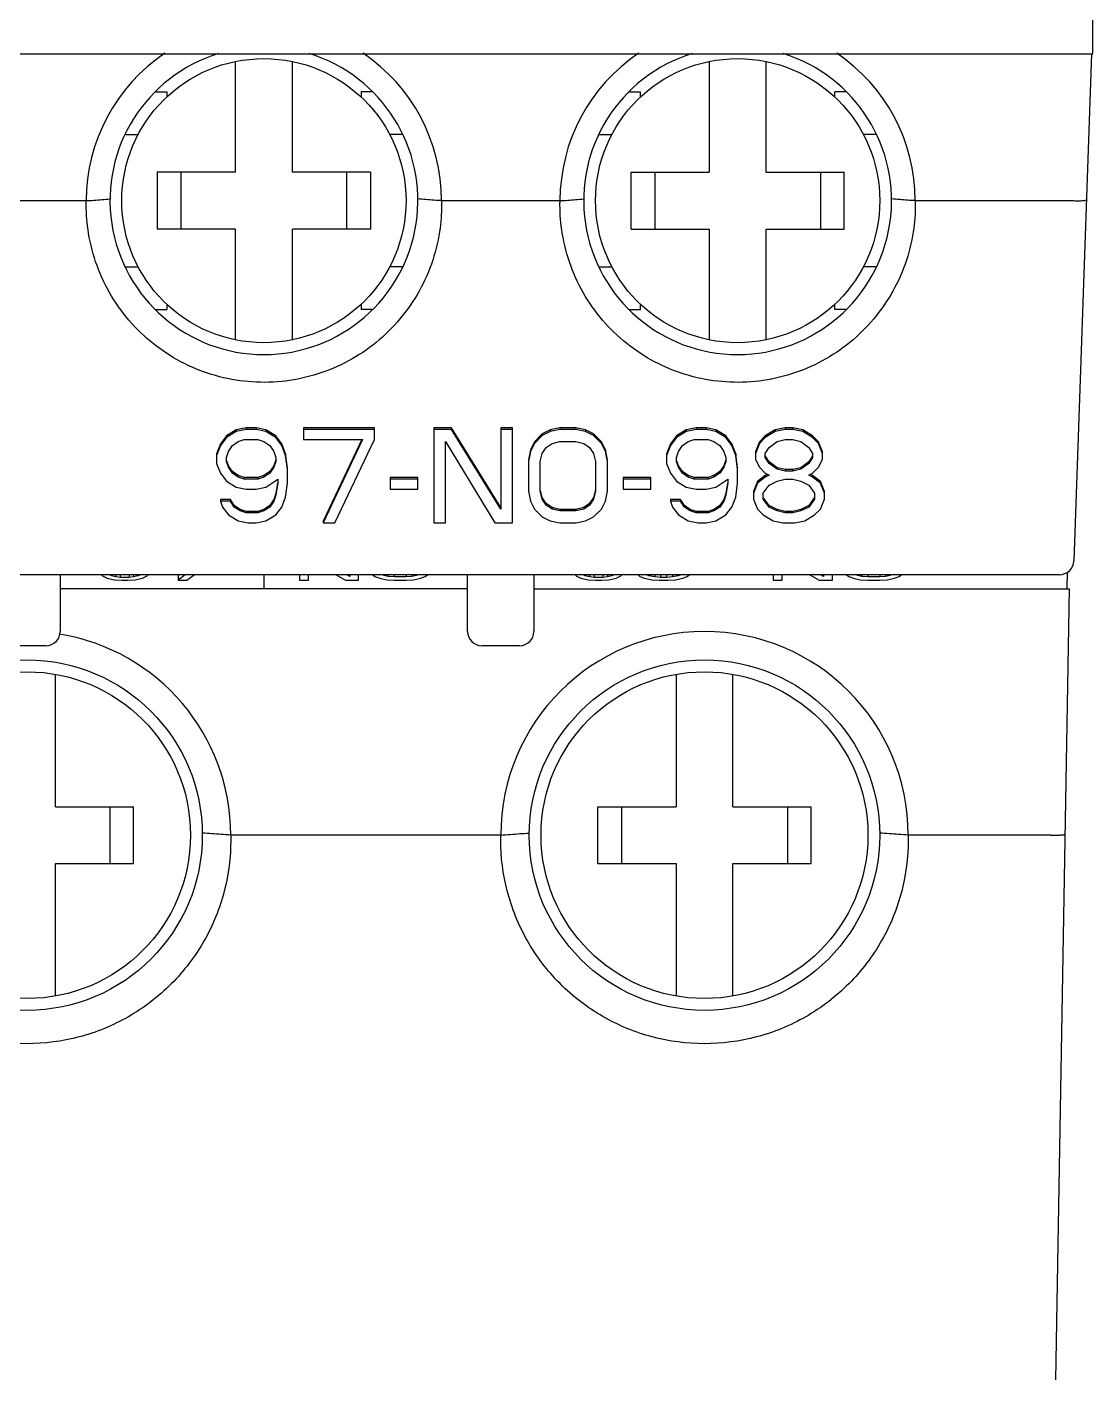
# Model space of a CAD drawing. Header units: inches. Extents: x 187 to 137830, y 99 to 66837.
# Drawn here: x 3845.87 to 3868.37, y 27130.01 to 27158.59 of the extents above; entities that cross this region are included whole.
import ezdxf

# ---------------------------------------------------------------- set-up
doc = ezdxf.new("R2010")
doc.units = ezdxf.units.IN
doc.header["$MEASUREMENT"] = 0

msp = doc.modelspace()

# ---------------------------------------------------------------- linework, layer by layer
at = {"color": 7, "linetype": 'Continuous'}
for p, q in [((3868.371, 27158.02), (3868.371, 27186.82)), ((3823.371, 27158.02), (3868.371, 27158.02)), ((3850.271, 27155.52), (3850.271, 27157.859)), ((3851.471, 27155.52), (3851.471, 27157.859)), ((3860.271, 27157.859), (3860.271, 27155.52)), ((3861.471, 27155.52), (3861.471, 27157.859)), ((3868.34, 27158.021), (3867.966, 27147.309)), ((3848.59, 27157.22), (3848.821, 27157.22)), ((3848.821, 27157.22), (3848.821, 27157.11)), ((3853.153, 27157.22), (3852.921, 27157.22)), ((3852.921, 27157.22), (3852.921, 27157.11)), ((3858.59, 27157.22), (3858.821, 27157.22)), ((3858.821, 27157.11), (3858.821, 27157.22)), ((3863.153, 27157.22), (3862.921, 27157.22)), ((3862.921, 27157.11), (3862.921, 27157.22)), ((3847.953, 27156.32), (3848.222, 27156.32)), ((3853.789, 27156.32), (3853.521, 27156.32)), ((3857.953, 27156.32), (3858.222, 27156.32)), ((3863.789, 27156.32), (3863.521, 27156.32)), ((3850.271, 27155.52), (3848.621, 27155.52)), ((3848.621, 27155.52), (3848.621, 27154.32)), ((3849.121, 27154.32), (3849.121, 27155.52)), ((3853.121, 27155.52), (3851.471, 27155.52)), ((3852.621, 27154.32), (3852.621, 27155.52)), ((3853.121, 27155.52), (3853.121, 27154.32)), ((3858.621, 27155.52), (3860.271, 27155.52)), ((3858.621, 27154.32), (3858.621, 27155.52)), ((3859.121, 27155.52), (3859.121, 27154.32)), ((3861.471, 27155.52), (3863.121, 27155.52)), ((3862.621, 27155.52), (3862.621, 27154.32)), ((3863.121, 27154.32), (3863.121, 27155.52)), ((3844.62, 27154.92), (3847.122, 27154.92)), ((3854.62, 27154.92), (3857.122, 27154.92)), ((3864.62, 27154.92), (3867.933, 27154.92)), ((3850.271, 27154.32), (3848.621, 27154.32)), ((3850.271, 27151.98), (3850.271, 27154.32)), ((3853.121, 27154.32), (3851.471, 27154.32)), ((3851.471, 27151.98), (3851.471, 27154.32)), ((3858.621, 27154.32), (3860.271, 27154.32)), ((3860.271, 27154.32), (3860.271, 27151.98)), ((3861.471, 27154.32), (3863.121, 27154.32)), ((3861.471, 27151.98), (3861.471, 27154.32)), ((3847.954, 27153.52), (3848.222, 27153.52)), ((3853.789, 27153.52), (3853.521, 27153.52)), ((3857.954, 27153.52), (3858.222, 27153.52)), ((3863.789, 27153.52), (3863.521, 27153.52)), ((3848.821, 27152.73), (3848.821, 27152.62)), ((3852.921, 27152.73), (3852.921, 27152.62)), ((3858.821, 27152.62), (3858.821, 27152.73)), ((3862.921, 27152.62), (3862.921, 27152.73)), ((3848.59, 27152.62), (3848.821, 27152.62)), ((3853.152, 27152.62), (3852.921, 27152.62)), ((3858.59, 27152.62), (3858.821, 27152.62)), ((3863.152, 27152.62), (3862.921, 27152.62)), ((3850.08, 27149.951), (3849.955, 27149.783)), ((3850.08, 27149.916), (3849.955, 27149.749)), ((3850.288, 27150.077), (3850.08, 27149.951)), ((3850.288, 27150.042), (3850.08, 27149.916)), ((3850.08, 27149.951), (3850.08, 27149.916)), ((3850.496, 27150.119), (3850.288, 27150.077)), ((3850.496, 27150.084), (3850.288, 27150.042)), ((3850.288, 27150.077), (3850.288, 27150.042)), ((3850.33, 27149.832), (3850.455, 27149.874)), ((3850.455, 27149.874), (3850.746, 27149.874)), ((3850.705, 27150.119), (3850.496, 27150.119)), ((3850.496, 27150.119), (3850.496, 27150.084)), ((3850.705, 27150.084), (3850.496, 27150.084)), ((3850.913, 27150.077), (3850.705, 27150.119)), ((3850.705, 27150.119), (3850.705, 27150.084)), ((3850.913, 27150.042), (3850.705, 27150.084)), ((3850.746, 27149.874), (3850.871, 27149.832)), ((3851.121, 27149.951), (3850.913, 27150.077)), ((3850.913, 27150.077), (3850.913, 27150.042)), ((3851.121, 27149.916), (3850.913, 27150.042)), ((3851.246, 27149.783), (3851.121, 27149.951)), ((3851.121, 27149.951), (3851.121, 27149.916)), ((3851.246, 27149.749), (3851.121, 27149.916)), ((3853.205, 27150.119), (3851.705, 27150.119)), ((3851.705, 27150.119), (3851.705, 27149.874)), ((3853.205, 27150.084), (3851.705, 27150.084)), ((3851.705, 27149.874), (3852.955, 27149.874)), ((3852.938, 27149.874), (3852.121, 27148.149)), ((3852.955, 27149.874), (3852.121, 27148.114)), ((3852.371, 27148.114), (3853.205, 27149.874)), ((3853.205, 27149.874), (3853.205, 27150.119)), ((3854.83, 27150.119), (3854.455, 27150.119)), ((3854.455, 27150.119), (3854.455, 27148.114)), ((3854.83, 27150.084), (3854.455, 27150.084)), ((3855.871, 27148.442), (3854.83, 27150.119)), ((3854.83, 27150.119), (3854.83, 27150.084)), ((3855.871, 27148.408), (3854.83, 27150.084)), ((3856.121, 27150.119), (3855.871, 27150.119)), ((3855.871, 27150.119), (3855.871, 27148.408)), ((3856.121, 27150.084), (3855.871, 27150.084)), ((3856.121, 27148.114), (3856.121, 27150.119)), ((3856.746, 27149.993), (3856.58, 27149.825)), ((3856.746, 27149.958), (3856.58, 27149.79)), ((3856.913, 27150.077), (3856.746, 27149.993)), ((3856.913, 27150.042), (3856.746, 27149.958)), ((3856.746, 27149.993), (3856.746, 27149.958)), ((3857.121, 27150.119), (3856.913, 27150.077)), ((3857.121, 27150.084), (3856.913, 27150.042)), ((3856.913, 27150.077), (3856.913, 27150.042)), ((3857.455, 27150.119), (3857.121, 27150.119)), ((3857.121, 27150.119), (3857.121, 27150.084)), ((3857.455, 27150.084), (3857.121, 27150.084)), ((3857.663, 27150.077), (3857.455, 27150.119)), ((3857.455, 27150.119), (3857.455, 27150.084)), ((3857.663, 27150.042), (3857.455, 27150.084)), ((3857.83, 27149.993), (3857.663, 27150.077)), ((3857.663, 27150.077), (3857.663, 27150.042)), ((3857.83, 27149.958), (3857.663, 27150.042)), ((3857.996, 27149.825), (3857.83, 27149.993)), ((3857.83, 27149.993), (3857.83, 27149.958)), ((3857.996, 27149.79), (3857.83, 27149.958)), ((3859.58, 27149.951), (3859.455, 27149.783)), ((3859.58, 27149.916), (3859.455, 27149.749)), ((3859.788, 27150.077), (3859.58, 27149.951)), ((3859.788, 27150.042), (3859.58, 27149.916)), ((3859.58, 27149.951), (3859.58, 27149.916)), ((3859.996, 27150.119), (3859.788, 27150.077)), ((3859.996, 27150.084), (3859.788, 27150.042)), ((3859.788, 27150.077), (3859.788, 27150.042)), ((3859.83, 27149.832), (3859.955, 27149.874)), ((3859.955, 27149.874), (3860.246, 27149.874)), ((3860.205, 27150.119), (3859.996, 27150.119)), ((3859.996, 27150.119), (3859.996, 27150.084)), ((3860.205, 27150.084), (3859.996, 27150.084)), ((3860.413, 27150.077), (3860.205, 27150.119)), ((3860.205, 27150.119), (3860.205, 27150.084)), ((3860.413, 27150.042), (3860.205, 27150.084)), ((3860.246, 27149.874), (3860.371, 27149.832)), ((3860.621, 27149.951), (3860.413, 27150.077)), ((3860.413, 27150.077), (3860.413, 27150.042)), ((3860.621, 27149.916), (3860.413, 27150.042)), ((3860.746, 27149.783), (3860.621, 27149.951)), ((3860.621, 27149.951), (3860.621, 27149.916)), ((3860.746, 27149.749), (3860.621, 27149.916)), ((3861.455, 27149.951), (3861.33, 27149.825)), ((3861.455, 27149.916), (3861.33, 27149.79)), ((3861.663, 27150.077), (3861.455, 27149.951)), ((3861.663, 27150.042), (3861.455, 27149.916)), ((3861.455, 27149.951), (3861.455, 27149.916)), ((3861.871, 27150.119), (3861.663, 27150.077)), ((3861.871, 27150.084), (3861.663, 27150.042)), ((3861.663, 27150.077), (3861.663, 27150.042)), ((3861.705, 27149.832), (3861.871, 27149.874)), ((3862.038, 27150.119), (3861.871, 27150.119)), ((3861.871, 27150.119), (3861.871, 27150.084)), ((3862.038, 27150.084), (3861.871, 27150.084)), ((3861.871, 27149.874), (3862.038, 27149.874)), ((3862.246, 27150.077), (3862.038, 27150.119)), ((3862.038, 27150.119), (3862.038, 27150.084)), ((3862.246, 27150.042), (3862.038, 27150.084)), ((3862.038, 27149.874), (3862.205, 27149.832)), ((3862.455, 27149.951), (3862.246, 27150.077)), ((3862.246, 27150.077), (3862.246, 27150.042)), ((3862.455, 27149.916), (3862.246, 27150.042)), ((3862.58, 27149.825), (3862.455, 27149.951)), ((3862.455, 27149.951), (3862.455, 27149.916)), ((3862.58, 27149.79), (3862.455, 27149.916)), ((3849.955, 27149.783), (3849.871, 27149.574)), ((3849.955, 27149.749), (3849.871, 27149.539)), ((3849.871, 27149.574), (3849.871, 27149.371)), ((3849.955, 27149.783), (3849.955, 27149.749)), ((3850.08, 27149.497), (3850.121, 27149.623)), ((3850.121, 27149.623), (3850.205, 27149.749)), ((3850.205, 27149.749), (3850.33, 27149.832)), ((3850.871, 27149.832), (3850.996, 27149.749)), ((3850.996, 27149.749), (3851.08, 27149.623)), ((3851.08, 27149.623), (3851.121, 27149.497)), ((3851.33, 27149.574), (3851.246, 27149.783)), ((3851.246, 27149.783), (3851.246, 27149.749)), ((3851.33, 27149.539), (3851.246, 27149.749)), ((3851.371, 27149.28), (3851.33, 27149.574)), ((3851.33, 27149.574), (3851.33, 27149.539)), ((3854.705, 27149.832), (3855.746, 27148.114)), ((3854.705, 27148.114), (3854.705, 27149.832)), ((3856.496, 27149.658), (3856.455, 27149.448)), ((3856.496, 27149.623), (3856.455, 27149.413)), ((3856.58, 27149.825), (3856.496, 27149.658)), ((3856.58, 27149.79), (3856.496, 27149.623)), ((3856.496, 27149.658), (3856.496, 27149.623)), ((3856.58, 27149.825), (3856.58, 27149.79)), ((3856.705, 27149.413), (3856.746, 27149.581)), ((3856.746, 27149.581), (3856.83, 27149.707)), ((3856.83, 27149.707), (3856.955, 27149.79)), ((3856.955, 27149.79), (3857.121, 27149.832)), ((3857.121, 27149.832), (3857.455, 27149.832)), ((3857.455, 27149.832), (3857.621, 27149.79)), ((3857.621, 27149.79), (3857.746, 27149.707)), ((3857.746, 27149.707), (3857.83, 27149.581)), ((3857.83, 27149.581), (3857.871, 27149.413)), ((3858.08, 27149.658), (3857.996, 27149.825)), ((3857.996, 27149.825), (3857.996, 27149.79)), ((3858.08, 27149.623), (3857.996, 27149.79)), ((3858.121, 27149.448), (3858.08, 27149.658)), ((3858.08, 27149.658), (3858.08, 27149.623)), ((3858.121, 27149.413), (3858.08, 27149.623)), ((3859.455, 27149.783), (3859.371, 27149.574)), ((3859.455, 27149.749), (3859.371, 27149.539)), ((3859.371, 27149.574), (3859.371, 27149.371)), ((3859.455, 27149.783), (3859.455, 27149.749)), ((3859.58, 27149.497), (3859.621, 27149.623)), ((3859.621, 27149.623), (3859.705, 27149.749)), ((3859.705, 27149.749), (3859.83, 27149.832)), ((3860.371, 27149.832), (3860.496, 27149.749)), ((3860.496, 27149.749), (3860.58, 27149.623)), ((3860.58, 27149.623), (3860.621, 27149.497)), ((3860.83, 27149.574), (3860.746, 27149.783)), ((3860.746, 27149.783), (3860.746, 27149.749)), ((3860.83, 27149.539), (3860.746, 27149.749)), ((3860.871, 27149.28), (3860.83, 27149.574)), ((3860.83, 27149.574), (3860.83, 27149.539)), ((3861.33, 27149.825), (3861.246, 27149.616)), ((3861.33, 27149.79), (3861.246, 27149.581)), ((3861.246, 27149.616), (3861.246, 27149.455)), ((3861.33, 27149.825), (3861.33, 27149.79)), ((3861.455, 27149.581), (3861.538, 27149.707)), ((3861.455, 27149.497), (3861.455, 27149.581)), ((3861.538, 27149.707), (3861.705, 27149.832)), ((3862.205, 27149.832), (3862.371, 27149.707)), ((3862.371, 27149.707), (3862.455, 27149.581)), ((3862.455, 27149.581), (3862.455, 27149.497)), ((3862.663, 27149.616), (3862.58, 27149.825)), ((3862.58, 27149.825), (3862.58, 27149.79)), ((3862.663, 27149.581), (3862.58, 27149.79)), ((3862.663, 27149.455), (3862.663, 27149.616)), ((3849.871, 27149.371), (3849.955, 27149.162)), ((3850.08, 27149.413), (3850.08, 27149.497)), ((3850.121, 27149.288), (3850.08, 27149.413)), ((3850.121, 27149.322), (3850.09, 27149.417)), ((3850.205, 27149.197), (3850.121, 27149.322)), ((3850.121, 27149.322), (3850.121, 27149.288)), ((3850.205, 27149.162), (3850.121, 27149.288)), ((3851.08, 27149.322), (3850.996, 27149.197)), ((3851.08, 27149.288), (3850.996, 27149.162)), ((3851.121, 27149.448), (3851.08, 27149.322)), ((3851.121, 27149.413), (3851.08, 27149.288)), ((3851.08, 27149.322), (3851.08, 27149.288)), ((3851.121, 27149.497), (3851.121, 27149.413)), ((3851.371, 27149.246), (3851.33, 27149.539)), ((3856.455, 27149.413), (3856.455, 27148.785)), ((3856.705, 27148.785), (3856.705, 27149.413)), ((3857.871, 27149.413), (3857.871, 27148.785)), ((3858.121, 27148.785), (3858.121, 27149.413)), ((3859.371, 27149.371), (3859.455, 27149.162)), ((3859.58, 27149.413), (3859.58, 27149.497)), ((3859.621, 27149.288), (3859.58, 27149.413)), ((3859.621, 27149.322), (3859.59, 27149.417)), ((3859.705, 27149.197), (3859.621, 27149.322)), ((3859.621, 27149.322), (3859.621, 27149.288)), ((3859.705, 27149.162), (3859.621, 27149.288)), ((3860.58, 27149.322), (3860.496, 27149.197)), ((3860.58, 27149.288), (3860.496, 27149.162)), ((3860.621, 27149.448), (3860.58, 27149.322)), ((3860.621, 27149.413), (3860.58, 27149.288)), ((3860.58, 27149.322), (3860.58, 27149.288)), ((3860.621, 27149.497), (3860.621, 27149.413)), ((3860.871, 27149.246), (3860.83, 27149.539)), ((3861.246, 27149.455), (3861.33, 27149.288)), ((3861.33, 27149.288), (3861.455, 27149.162)), ((3861.538, 27149.406), (3861.455, 27149.532)), ((3861.538, 27149.371), (3861.455, 27149.497)), ((3861.705, 27149.28), (3861.538, 27149.406)), ((3861.538, 27149.406), (3861.538, 27149.371)), ((3861.705, 27149.246), (3861.538, 27149.371)), ((3861.871, 27149.239), (3861.705, 27149.28)), ((3861.705, 27149.28), (3861.705, 27149.246)), ((3862.205, 27149.28), (3862.038, 27149.239)), ((3862.371, 27149.406), (3862.205, 27149.28)), ((3862.371, 27149.371), (3862.205, 27149.246)), ((3862.205, 27149.28), (3862.205, 27149.246)), ((3862.455, 27149.532), (3862.371, 27149.406)), ((3862.455, 27149.497), (3862.371, 27149.371)), ((3862.371, 27149.406), (3862.371, 27149.371)), ((3862.455, 27149.162), (3862.58, 27149.288)), ((3862.58, 27149.288), (3862.663, 27149.455)), ((3849.955, 27149.162), (3850.08, 27148.994)), ((3850.08, 27148.994), (3850.288, 27148.869)), ((3850.33, 27149.113), (3850.205, 27149.197)), ((3850.205, 27149.197), (3850.205, 27149.162)), ((3850.33, 27149.078), (3850.205, 27149.162)), ((3850.455, 27149.071), (3850.33, 27149.113)), ((3850.33, 27149.113), (3850.33, 27149.078)), ((3850.455, 27149.036), (3850.33, 27149.078)), ((3850.746, 27149.071), (3850.455, 27149.071)), ((3850.455, 27149.071), (3850.455, 27149.036)), ((3850.746, 27149.036), (3850.455, 27149.036)), ((3850.871, 27149.113), (3850.746, 27149.071)), ((3850.871, 27149.078), (3850.746, 27149.036)), ((3850.746, 27149.071), (3850.746, 27149.036)), ((3850.996, 27149.197), (3850.871, 27149.113)), ((3850.996, 27149.162), (3850.871, 27149.078)), ((3850.871, 27149.113), (3850.871, 27149.078)), ((3850.913, 27148.869), (3851.163, 27149.036)), ((3850.996, 27149.197), (3850.996, 27149.162)), ((3851.163, 27149.036), (3851.163, 27148.952)), ((3851.371, 27148.952), (3851.371, 27149.246)), ((3854.121, 27149.071), (3853.538, 27149.071)), ((3853.538, 27149.071), (3853.538, 27148.827)), ((3854.121, 27149.036), (3853.538, 27149.036)), ((3854.121, 27148.827), (3854.121, 27149.071)), ((3859.038, 27149.071), (3858.455, 27149.071)), ((3858.455, 27149.071), (3858.455, 27148.827)), ((3859.038, 27149.036), (3858.455, 27149.036)), ((3859.038, 27148.827), (3859.038, 27149.071)), ((3859.455, 27149.162), (3859.58, 27148.994)), ((3859.58, 27148.994), (3859.788, 27148.869)), ((3859.83, 27149.113), (3859.705, 27149.197)), ((3859.705, 27149.197), (3859.705, 27149.162)), ((3859.83, 27149.078), (3859.705, 27149.162)), ((3859.955, 27149.071), (3859.83, 27149.113)), ((3859.83, 27149.113), (3859.83, 27149.078)), ((3859.955, 27149.036), (3859.83, 27149.078)), ((3860.246, 27149.071), (3859.955, 27149.071)), ((3859.955, 27149.071), (3859.955, 27149.036)), ((3860.246, 27149.036), (3859.955, 27149.036)), ((3860.371, 27149.113), (3860.246, 27149.071)), ((3860.371, 27149.078), (3860.246, 27149.036)), ((3860.246, 27149.071), (3860.246, 27149.036)), ((3860.496, 27149.197), (3860.371, 27149.113)), ((3860.496, 27149.162), (3860.371, 27149.078)), ((3860.371, 27149.113), (3860.371, 27149.078)), ((3860.413, 27148.869), (3860.663, 27149.036)), ((3860.496, 27149.197), (3860.496, 27149.162)), ((3860.663, 27149.036), (3860.663, 27148.952)), ((3860.871, 27148.952), (3860.871, 27149.246)), ((3861.288, 27148.987), (3861.205, 27148.778)), ((3861.455, 27149.113), (3861.288, 27148.987)), ((3861.455, 27149.078), (3861.288, 27148.952)), ((3861.288, 27148.987), (3861.288, 27148.952)), ((3861.455, 27149.162), (3861.538, 27149.12)), ((3861.503, 27149.137), (3861.455, 27149.113)), ((3861.538, 27149.12), (3861.455, 27149.078)), ((3861.455, 27149.113), (3861.455, 27149.078)), ((3861.538, 27148.91), (3861.705, 27148.994)), ((3861.871, 27149.204), (3861.705, 27149.246)), ((3861.705, 27148.994), (3861.871, 27149.036)), ((3862.038, 27149.239), (3861.871, 27149.239)), ((3861.871, 27149.239), (3861.871, 27149.204)), ((3862.038, 27149.204), (3861.871, 27149.204)), ((3861.871, 27149.036), (3862.038, 27149.036)), ((3862.205, 27149.246), (3862.038, 27149.204)), ((3862.038, 27149.239), (3862.038, 27149.204)), ((3862.038, 27149.036), (3862.205, 27148.994)), ((3862.205, 27148.994), (3862.371, 27148.91)), ((3862.371, 27149.12), (3862.455, 27149.162)), ((3862.455, 27149.078), (3862.371, 27149.12)), ((3862.455, 27149.113), (3862.406, 27149.137)), ((3862.621, 27148.987), (3862.455, 27149.113)), ((3862.455, 27149.113), (3862.455, 27149.078)), ((3862.621, 27148.952), (3862.455, 27149.078)), ((3862.705, 27148.778), (3862.621, 27148.987)), ((3862.621, 27148.987), (3862.621, 27148.952)), ((3850.288, 27148.869), (3850.496, 27148.827)), ((3850.496, 27148.827), (3850.705, 27148.827)), ((3850.705, 27148.827), (3850.913, 27148.869)), ((3851.121, 27148.736), (3851.08, 27148.61)), ((3851.121, 27148.701), (3851.08, 27148.575)), ((3851.157, 27148.953), (3851.121, 27148.736)), ((3851.163, 27148.952), (3851.121, 27148.701)), ((3851.121, 27148.736), (3851.121, 27148.701)), ((3851.33, 27148.659), (3851.371, 27148.952)), ((3853.538, 27148.827), (3854.121, 27148.827)), ((3856.455, 27148.785), (3856.496, 27148.575)), ((3856.746, 27148.617), (3856.705, 27148.785)), ((3856.746, 27148.652), (3856.713, 27148.787)), ((3857.871, 27148.819), (3857.83, 27148.652)), ((3857.871, 27148.785), (3857.83, 27148.617)), ((3858.08, 27148.575), (3858.121, 27148.785)), ((3858.455, 27148.827), (3859.038, 27148.827)), ((3859.788, 27148.869), (3859.996, 27148.827)), ((3859.996, 27148.827), (3860.205, 27148.827)), ((3860.205, 27148.827), (3860.413, 27148.869)), ((3860.621, 27148.736), (3860.58, 27148.61)), ((3860.621, 27148.701), (3860.58, 27148.575)), ((3860.657, 27148.953), (3860.621, 27148.736)), ((3860.663, 27148.952), (3860.621, 27148.701)), ((3860.621, 27148.736), (3860.621, 27148.701)), ((3860.83, 27148.659), (3860.871, 27148.952)), ((3861.288, 27148.952), (3861.205, 27148.743)), ((3861.205, 27148.778), (3861.205, 27148.617)), ((3861.413, 27148.743), (3861.538, 27148.91)), ((3861.413, 27148.617), (3861.413, 27148.743)), ((3862.371, 27148.91), (3862.496, 27148.743)), ((3862.496, 27148.743), (3862.496, 27148.617)), ((3862.705, 27148.743), (3862.621, 27148.952)), ((3862.705, 27148.617), (3862.705, 27148.778)), ((3850.163, 27148.61), (3849.955, 27148.61)), ((3849.955, 27148.61), (3849.955, 27148.575)), ((3850.163, 27148.575), (3849.955, 27148.575)), ((3849.955, 27148.575), (3849.996, 27148.449)), ((3849.996, 27148.449), (3850.121, 27148.282)), ((3850.246, 27148.484), (3850.163, 27148.61)), ((3850.163, 27148.61), (3850.163, 27148.575)), ((3850.246, 27148.449), (3850.163, 27148.575)), ((3850.371, 27148.4), (3850.246, 27148.484)), ((3850.246, 27148.484), (3850.246, 27148.449)), ((3850.371, 27148.366), (3850.246, 27148.449)), ((3850.996, 27148.484), (3850.871, 27148.4)), ((3850.996, 27148.449), (3850.871, 27148.366)), ((3851.08, 27148.61), (3850.996, 27148.484)), ((3851.08, 27148.575), (3850.996, 27148.449)), ((3850.996, 27148.484), (3850.996, 27148.449)), ((3851.08, 27148.61), (3851.08, 27148.575)), ((3851.121, 27148.282), (3851.246, 27148.449)), ((3851.246, 27148.449), (3851.33, 27148.659)), ((3856.496, 27148.575), (3856.58, 27148.408)), ((3856.58, 27148.408), (3856.746, 27148.24)), ((3856.83, 27148.526), (3856.746, 27148.652)), ((3856.746, 27148.652), (3856.746, 27148.617)), ((3856.83, 27148.491), (3856.746, 27148.617)), ((3856.955, 27148.442), (3856.83, 27148.526)), ((3856.83, 27148.526), (3856.83, 27148.491)), ((3856.955, 27148.408), (3856.83, 27148.491)), ((3857.121, 27148.4), (3856.955, 27148.442)), ((3856.955, 27148.442), (3856.955, 27148.408)), ((3857.121, 27148.366), (3856.955, 27148.408)), ((3857.621, 27148.442), (3857.455, 27148.4)), ((3857.621, 27148.408), (3857.455, 27148.366)), ((3857.746, 27148.526), (3857.621, 27148.442)), ((3857.746, 27148.491), (3857.621, 27148.408)), ((3857.621, 27148.442), (3857.621, 27148.408)), ((3857.83, 27148.652), (3857.746, 27148.526)), ((3857.83, 27148.617), (3857.746, 27148.491)), ((3857.746, 27148.526), (3857.746, 27148.491)), ((3857.83, 27148.652), (3857.83, 27148.617)), ((3857.83, 27148.24), (3857.996, 27148.408)), ((3857.996, 27148.408), (3858.08, 27148.575)), ((3859.663, 27148.61), (3859.455, 27148.61)), ((3859.455, 27148.61), (3859.455, 27148.575)), ((3859.663, 27148.575), (3859.455, 27148.575)), ((3859.455, 27148.575), (3859.496, 27148.449)), ((3859.496, 27148.449), (3859.621, 27148.282)), ((3859.746, 27148.484), (3859.663, 27148.61)), ((3859.663, 27148.61), (3859.663, 27148.575)), ((3859.746, 27148.449), (3859.663, 27148.575)), ((3859.871, 27148.4), (3859.746, 27148.484)), ((3859.746, 27148.484), (3859.746, 27148.449)), ((3859.871, 27148.366), (3859.746, 27148.449)), ((3860.496, 27148.484), (3860.371, 27148.4)), ((3860.496, 27148.449), (3860.371, 27148.366)), ((3860.58, 27148.61), (3860.496, 27148.484)), ((3860.58, 27148.575), (3860.496, 27148.449)), ((3860.496, 27148.484), (3860.496, 27148.449)), ((3860.58, 27148.61), (3860.58, 27148.575)), ((3860.621, 27148.282), (3860.746, 27148.449)), ((3860.746, 27148.449), (3860.83, 27148.659)), ((3861.205, 27148.617), (3861.288, 27148.408)), ((3861.288, 27148.408), (3861.413, 27148.282)), ((3861.538, 27148.484), (3861.413, 27148.652)), ((3861.538, 27148.449), (3861.413, 27148.617)), ((3861.705, 27148.4), (3861.538, 27148.484)), ((3861.538, 27148.484), (3861.538, 27148.449)), ((3861.705, 27148.366), (3861.538, 27148.449)), ((3862.371, 27148.484), (3862.205, 27148.4)), ((3862.371, 27148.449), (3862.205, 27148.366)), ((3862.496, 27148.652), (3862.371, 27148.484)), ((3862.496, 27148.617), (3862.371, 27148.449)), ((3862.371, 27148.484), (3862.371, 27148.449)), ((3862.496, 27148.282), (3862.621, 27148.408)), ((3862.621, 27148.408), (3862.705, 27148.617)), ((3850.121, 27148.282), (3850.33, 27148.156)), ((3850.33, 27148.156), (3850.538, 27148.114)), ((3850.496, 27148.358), (3850.371, 27148.4)), ((3850.371, 27148.4), (3850.371, 27148.366)), ((3850.496, 27148.324), (3850.371, 27148.366)), ((3850.746, 27148.358), (3850.496, 27148.358)), ((3850.496, 27148.358), (3850.496, 27148.324)), ((3850.746, 27148.324), (3850.496, 27148.324)), ((3850.705, 27148.114), (3850.913, 27148.156)), ((3850.871, 27148.4), (3850.746, 27148.358)), ((3850.871, 27148.366), (3850.746, 27148.324)), ((3850.746, 27148.358), (3850.746, 27148.324)), ((3850.871, 27148.4), (3850.871, 27148.366)), ((3850.913, 27148.156), (3851.121, 27148.282)), ((3852.121, 27148.149), (3852.121, 27148.114)), ((3856.746, 27148.24), (3856.913, 27148.156)), ((3856.913, 27148.156), (3857.121, 27148.114)), ((3857.455, 27148.4), (3857.121, 27148.4)), ((3857.121, 27148.4), (3857.121, 27148.366)), ((3857.455, 27148.366), (3857.121, 27148.366)), ((3857.455, 27148.4), (3857.455, 27148.366)), ((3857.455, 27148.114), (3857.663, 27148.156)), ((3857.663, 27148.156), (3857.83, 27148.24)), ((3859.621, 27148.282), (3859.83, 27148.156)), ((3859.83, 27148.156), (3860.038, 27148.114)), ((3859.996, 27148.358), (3859.871, 27148.4)), ((3859.871, 27148.4), (3859.871, 27148.366)), ((3859.996, 27148.324), (3859.871, 27148.366)), ((3860.246, 27148.358), (3859.996, 27148.358)), ((3859.996, 27148.358), (3859.996, 27148.324)), ((3860.246, 27148.324), (3859.996, 27148.324)), ((3860.205, 27148.114), (3860.413, 27148.156)), ((3860.371, 27148.4), (3860.246, 27148.358)), ((3860.371, 27148.366), (3860.246, 27148.324)), ((3860.246, 27148.358), (3860.246, 27148.324)), ((3860.371, 27148.4), (3860.371, 27148.366)), ((3860.413, 27148.156), (3860.621, 27148.282)), ((3861.413, 27148.282), (3861.621, 27148.156)), ((3861.621, 27148.156), (3861.83, 27148.114)), ((3861.871, 27148.358), (3861.705, 27148.4)), ((3861.705, 27148.4), (3861.705, 27148.366)), ((3861.871, 27148.324), (3861.705, 27148.366)), ((3862.038, 27148.358), (3861.871, 27148.358)), ((3861.871, 27148.358), (3861.871, 27148.324)), ((3862.038, 27148.324), (3861.871, 27148.324)), ((3862.205, 27148.4), (3862.038, 27148.358)), ((3862.205, 27148.366), (3862.038, 27148.324)), ((3862.038, 27148.358), (3862.038, 27148.324)), ((3862.08, 27148.114), (3862.288, 27148.156)), ((3862.205, 27148.4), (3862.205, 27148.366)), ((3862.288, 27148.156), (3862.496, 27148.282)), ((3850.538, 27148.114), (3850.705, 27148.114)), ((3852.121, 27148.114), (3852.371, 27148.114)), ((3854.455, 27148.114), (3854.705, 27148.114)), ((3855.746, 27148.114), (3856.121, 27148.114)), ((3857.121, 27148.114), (3857.455, 27148.114)), ((3860.038, 27148.114), (3860.205, 27148.114)), ((3861.83, 27148.114), (3862.08, 27148.114)), ((3867.666, 27147.02), (3824.077, 27147.02)), ((3846.571, 27147.02), (3846.571, 27145.82)), ((3847.443, 27147.02), (3847.465, 27146.996)), ((3847.465, 27146.996), (3847.559, 27146.949)), ((3847.653, 27146.996), (3847.609, 27147.02)), ((3847.653, 27147.02), (3847.653, 27146.996)), ((3847.746, 27146.972), (3847.653, 27146.996)), ((3847.746, 27147.02), (3847.746, 27146.972)), ((3847.84, 27147.02), (3847.84, 27146.961)), ((3848.028, 27147.02), (3848.028, 27146.961)), ((3848.121, 27147.02), (3848.121, 27146.972)), ((3848.215, 27146.996), (3848.121, 27146.972)), ((3848.215, 27147.02), (3848.215, 27146.996)), ((3848.259, 27147.02), (3848.215, 27146.996)), ((3848.309, 27146.949), (3848.403, 27146.996)), ((3848.403, 27146.996), (3848.429, 27147.02)), ((3849.059, 27147.02), (3849.059, 27146.903)), ((3849.209, 27147.02), (3849.059, 27146.903)), ((3849.246, 27146.903), (3849.396, 27147.02)), ((3850.871, 27147.02), (3850.871, 27146.72)), ((3851.621, 27147.02), (3851.621, 27146.903)), ((3851.809, 27146.903), (3851.809, 27147.02)), ((3852.398, 27147.02), (3852.59, 27146.903)), ((3852.684, 27146.984), (3852.623, 27147.02)), ((3852.684, 27147.02), (3852.684, 27146.984)), ((3852.871, 27146.903), (3852.871, 27147.02)), ((3853.167, 27147.02), (3853.215, 27146.984)), ((3853.215, 27146.984), (3853.34, 27146.938)), ((3853.403, 27147.007), (3853.38, 27147.02)), ((3853.403, 27147.02), (3853.403, 27147.007)), ((3853.496, 27146.984), (3853.403, 27147.007)), ((3853.496, 27147.02), (3853.496, 27146.984)), ((3853.621, 27146.972), (3853.496, 27146.984)), ((3853.621, 27147.02), (3853.621, 27146.972)), ((3853.871, 27147.02), (3853.871, 27146.972)), ((3853.996, 27146.984), (3853.871, 27146.972)), ((3853.996, 27147.02), (3853.996, 27146.984)), ((3854.09, 27147.007), (3853.996, 27146.984)), ((3854.09, 27147.02), (3854.09, 27147.007)), ((3854.113, 27147.02), (3854.09, 27147.007)), ((3854.153, 27146.938), (3854.278, 27146.984)), ((3854.278, 27146.984), (3854.326, 27147.02)), ((3855.171, 27145.82), (3855.171, 27147.02)), ((3856.571, 27147.02), (3856.571, 27145.82)), ((3857.443, 27147.02), (3857.465, 27146.996)), ((3857.465, 27146.996), (3857.559, 27146.949)), ((3857.653, 27146.996), (3857.609, 27147.02)), ((3857.653, 27147.02), (3857.653, 27146.996)), ((3857.746, 27146.972), (3857.653, 27146.996)), ((3857.746, 27147.02), (3857.746, 27146.972)), ((3857.84, 27147.02), (3857.84, 27146.961)), ((3858.028, 27147.02), (3858.028, 27146.961)), ((3858.121, 27147.02), (3858.121, 27146.972)), ((3858.215, 27146.996), (3858.121, 27146.972)), ((3858.215, 27147.02), (3858.215, 27146.996)), ((3858.259, 27147.02), (3858.215, 27146.996)), ((3858.309, 27146.949), (3858.403, 27146.996)), ((3858.403, 27146.996), (3858.429, 27147.02)), ((3858.77, 27147.02), (3858.809, 27146.984)), ((3858.809, 27146.984), (3858.903, 27146.949)), ((3858.996, 27146.996), (3858.947, 27147.02)), ((3858.996, 27147.02), (3858.996, 27146.996)), ((3859.121, 27146.972), (3858.996, 27146.996)), ((3859.121, 27147.02), (3859.121, 27146.972)), ((3859.246, 27147.02), (3859.246, 27146.961)), ((3859.371, 27147.02), (3859.371, 27146.961)), ((3859.496, 27147.02), (3859.496, 27146.972)), ((3859.621, 27146.996), (3859.496, 27146.972)), ((3859.621, 27147.02), (3859.621, 27146.996)), ((3859.67, 27147.02), (3859.621, 27146.996)), ((3859.715, 27146.949), (3859.809, 27146.984)), ((3859.809, 27146.984), (3859.847, 27147.02)), ((3861.621, 27147.02), (3861.621, 27146.903)), ((3861.809, 27146.903), (3861.809, 27147.02)), ((3862.398, 27147.02), (3862.59, 27146.903)), ((3862.684, 27146.984), (3862.623, 27147.02)), ((3862.684, 27147.02), (3862.684, 27146.984)), ((3862.871, 27146.903), (3862.871, 27147.02)), ((3863.167, 27147.02), (3863.215, 27146.984)), ((3863.215, 27146.984), (3863.34, 27146.938)), ((3863.403, 27147.007), (3863.38, 27147.02)), ((3863.403, 27147.02), (3863.403, 27147.007)), ((3863.496, 27146.984), (3863.403, 27147.007)), ((3863.496, 27147.02), (3863.496, 27146.984)), ((3863.621, 27146.972), (3863.496, 27146.984)), ((3863.621, 27147.02), (3863.621, 27146.972)), ((3863.871, 27147.02), (3863.871, 27146.972)), ((3863.996, 27146.984), (3863.871, 27146.972)), ((3863.996, 27147.02), (3863.996, 27146.984)), ((3864.09, 27147.007), (3863.996, 27146.984)), ((3864.09, 27147.02), (3864.09, 27147.007)), ((3864.113, 27147.02), (3864.09, 27147.007)), ((3864.153, 27146.938), (3864.278, 27146.984)), ((3864.278, 27146.984), (3864.326, 27147.02)), ((3867.829, 27147.07), (3867.823, 27146.721)), ((3855.171, 27146.72), (3846.571, 27146.72)), ((3847.559, 27146.949), (3847.715, 27146.914)), ((3847.715, 27146.914), (3847.871, 27146.903)), ((3847.84, 27146.961), (3847.746, 27146.972)), ((3848.028, 27146.961), (3847.84, 27146.961)), ((3847.871, 27146.903), (3847.996, 27146.903)), ((3847.996, 27146.903), (3848.153, 27146.914)), ((3848.121, 27146.972), (3848.028, 27146.961)), ((3848.153, 27146.914), (3848.309, 27146.949)), ((3849.059, 27146.903), (3849.246, 27146.903)), ((3851.621, 27146.903), (3851.809, 27146.903)), ((3852.59, 27146.903), (3852.871, 27146.903)), ((3853.34, 27146.938), (3853.465, 27146.914)), ((3853.465, 27146.914), (3853.621, 27146.903)), ((3853.871, 27146.972), (3853.621, 27146.972)), ((3853.621, 27146.903), (3853.871, 27146.903)), ((3853.871, 27146.903), (3854.028, 27146.914)), ((3854.028, 27146.914), (3854.153, 27146.938)), ((3856.571, 27146.72), (3867.871, 27146.72)), ((3857.559, 27146.949), (3857.715, 27146.914)), ((3857.715, 27146.914), (3857.871, 27146.903)), ((3857.84, 27146.961), (3857.746, 27146.972)), ((3858.028, 27146.961), (3857.84, 27146.961)), ((3857.871, 27146.903), (3857.996, 27146.903)), ((3857.996, 27146.903), (3858.153, 27146.914)), ((3858.121, 27146.972), (3858.028, 27146.961)), ((3858.153, 27146.914), (3858.309, 27146.949)), ((3858.903, 27146.949), (3859.059, 27146.914)), ((3859.059, 27146.914), (3859.215, 27146.903)), ((3859.246, 27146.961), (3859.121, 27146.972)), ((3859.215, 27146.903), (3859.403, 27146.903)), ((3859.371, 27146.961), (3859.246, 27146.961)), ((3859.496, 27146.972), (3859.371, 27146.961)), ((3859.403, 27146.903), (3859.559, 27146.914)), ((3859.559, 27146.914), (3859.715, 27146.949)), ((3861.621, 27146.903), (3861.809, 27146.903)), ((3862.59, 27146.903), (3862.871, 27146.903)), ((3863.34, 27146.938), (3863.465, 27146.914)), ((3863.465, 27146.914), (3863.621, 27146.903)), ((3863.871, 27146.972), (3863.621, 27146.972)), ((3863.621, 27146.903), (3863.871, 27146.903)), ((3863.871, 27146.903), (3864.028, 27146.914)), ((3864.028, 27146.914), (3864.153, 27146.938)), ((3867.871, 27146.72), (3867.58, 27130.015)), ((3846.271, 27145.52), (3845.471, 27145.52)), ((3856.271, 27145.52), (3855.471, 27145.52)), ((3846.471, 27142.12), (3846.471, 27144.917)), ((3859.571, 27144.917), (3859.571, 27142.12)), ((3860.771, 27142.12), (3860.771, 27144.917)), ((3846.471, 27142.12), (3848.121, 27142.12)), ((3847.621, 27142.12), (3847.621, 27140.92)), ((3848.121, 27140.92), (3848.121, 27142.12)), ((3857.921, 27142.12), (3859.571, 27142.12)), ((3857.921, 27140.92), (3857.921, 27142.12)), ((3858.421, 27142.12), (3858.421, 27140.92)), ((3860.771, 27142.12), (3862.421, 27142.12)), ((3861.921, 27142.12), (3861.921, 27140.92)), ((3862.421, 27140.92), (3862.421, 27142.12)), ((3855.871, 27141.52), (3850.171, 27141.52)), ((3867.48, 27141.52), (3864.471, 27141.52)), ((3846.471, 27140.92), (3848.121, 27140.92)), ((3846.471, 27138.122), (3846.471, 27140.92)), ((3857.921, 27140.92), (3859.571, 27140.92)), ((3859.571, 27140.92), (3859.571, 27138.122)), ((3860.771, 27140.92), (3862.421, 27140.92)), ((3860.771, 27138.122), (3860.771, 27140.92))]:
    msp.add_line(p, q, dxfattribs=at)
for centre, radius in [((3850.871, 27154.92), 3), ((3860.871, 27154.92), 3), ((3845.871, 27141.52), 3.7), ((3860.171, 27141.52), 3.7), ((3845.871, 27141.52), 3.45), ((3860.171, 27141.52), 3.45)]:
    msp.add_circle(centre, radius, dxfattribs=at)
for centre, radius, start, end in [((3850.871, 27154.92), 3.75, 123.9323, 180), ((3850.871, 27154.92), 3.25, 107.1428, 72.8547), ((3850.871, 27154.92), 3.75, 0, 56.0678), ((3860.871, 27154.92), 3.75, 123.9323, 180), ((3860.871, 27154.92), 3.25, 107.1428, 72.8547), ((3860.871, 27154.92), 3.75, 0, 56.0678), ((3867.666, 27147.32), 0.3, 270, 358), ((3846.271, 27145.82), 0.3, 270, 0), ((3845.871, 27141.52), 4.3, 0, 80.838), ((3855.471, 27145.82), 0.3, 180, 270), ((3860.171, 27141.52), 4.3, 0, 180), ((3856.271, 27145.82), 0.3, 270, 0)]:
    msp.add_arc(centre, radius, start, end, dxfattribs=at)
for points, start_tangent, end_tangent in [([(3847.121, 27154.92), (3847.284, 27154.929), (3847.451, 27154.943), (3847.622, 27154.958)], (0.997164, 0.075258), (0.995335, 0.096474)), ([(3847.121, 27154.833), (3847.121, 27154.876), (3847.122, 27154.92)], (-0.000658, 1), (0.023063, 0.999734)), ([(3854.622, 27154.833), (3854.578, 27154.265), (3854.406, 27153.581), (3854.104, 27152.933), (3853.685, 27152.354), (3853.17, 27151.87), (3852.577, 27151.494), (3851.927, 27151.235), (3851.239, 27151.101), (3850.538, 27151.098), (3849.849, 27151.225), (3849.196, 27151.478), (3848.601, 27151.849), (3848.081, 27152.328), (3847.656, 27152.903), (3847.348, 27153.548), (3847.17, 27154.23), (3847.121, 27154.833)], (0.000151, -1), (0.0004, 1)), ([(3854.621, 27154.92), (3854.458, 27154.929), (3854.292, 27154.943), (3854.121, 27154.958)], (-0.997169, 0.075198), (-0.99534, 0.096426)), ([(3854.62, 27154.92), (3854.621, 27154.876), (3854.621, 27154.833)], (0.022869, -0.999738), (-0.00093, -1)), ([(3857.121, 27154.92), (3857.284, 27154.929), (3857.451, 27154.943), (3857.622, 27154.958)], (0.997164, 0.075258), (0.995335, 0.096474)), ([(3857.121, 27154.833), (3857.121, 27154.876), (3857.122, 27154.92)], (-0.000658, 1), (0.023063, 0.999734)), ([(3864.622, 27154.833), (3864.578, 27154.265), (3864.406, 27153.581), (3864.104, 27152.933), (3863.685, 27152.354), (3863.17, 27151.87), (3862.577, 27151.494), (3861.927, 27151.235), (3861.239, 27151.101), (3860.538, 27151.098), (3859.849, 27151.225), (3859.196, 27151.478), (3858.601, 27151.849), (3858.081, 27152.328), (3857.656, 27152.903), (3857.348, 27153.548), (3857.17, 27154.23), (3857.121, 27154.833)], (0.000151, -1), (0.0004, 1)), ([(3864.621, 27154.92), (3864.458, 27154.929), (3864.292, 27154.943), (3864.121, 27154.958)], (-0.997169, 0.075198), (-0.99534, 0.096426)), ([(3864.62, 27154.92), (3864.621, 27154.876), (3864.621, 27154.833)], (0.022869, -0.999738), (-0.00093, -1)), ([(3867.933, 27154.92), (3868.047, 27154.918), (3868.144, 27154.92), (3868.209, 27154.926), (3868.232, 27154.936)], (1, 0), (0.034899, 0.999391)), ([(3850.171, 27141.52), (3849.969, 27141.535), (3849.769, 27141.551), (3849.571, 27141.565)], (-0.997293, 0.073525), (-0.995415, 0.095649)), ([(3855.871, 27141.52), (3856.074, 27141.535), (3856.274, 27141.552), (3856.472, 27141.565)], (0.997275, 0.073769), (0.995396, 0.095844)), ([(3864.471, 27141.52), (3864.269, 27141.535), (3864.069, 27141.551), (3863.871, 27141.565)], (-0.997293, 0.073525), (-0.995415, 0.095649)), ([(3850.171, 27141.416), (3850.034, 27140.339), (3849.611, 27139.293), (3848.916, 27138.38), (3848.01, 27137.685), (3846.971, 27137.259), (3845.869, 27137.116), (3844.767, 27137.26), (3843.728, 27137.688), (3842.822, 27138.384), (3842.129, 27139.299), (3841.708, 27140.342), (3841.571, 27141.416)], (0.001875, -0.999998), (0.003062, 0.999995)), ([(3850.17, 27141.52), (3850.172, 27141.468), (3850.171, 27141.416)], (0.023607, -0.999721), (-0.001902, -0.999998)), ([(3864.471, 27141.416), (3864.334, 27140.339), (3863.911, 27139.293), (3863.216, 27138.38), (3862.31, 27137.685), (3861.271, 27137.259), (3860.169, 27137.116), (3859.067, 27137.26), (3858.028, 27137.688), (3857.122, 27138.384), (3856.429, 27139.299), (3856.008, 27140.342), (3855.871, 27141.416)], (0.001875, -0.999998), (0.003062, 0.999995)), ([(3855.871, 27141.416), (3855.871, 27141.468), (3855.873, 27141.52)], (-0.000947, 1), (0.024316, 0.999704)), ([(3864.47, 27141.52), (3864.472, 27141.468), (3864.471, 27141.416)], (0.023607, -0.999721), (-0.001902, -0.999998)), ([(3867.481, 27141.52), (3867.631, 27141.521), (3867.741, 27141.528), (3867.781, 27141.541)], (1, 0), (0.017452, 0.999848))]:
    msp.add_spline(points, degree=3, dxfattribs=dict(at, start_tangent=start_tangent, end_tangent=end_tangent))

doc.saveas('drawing.dxf')
